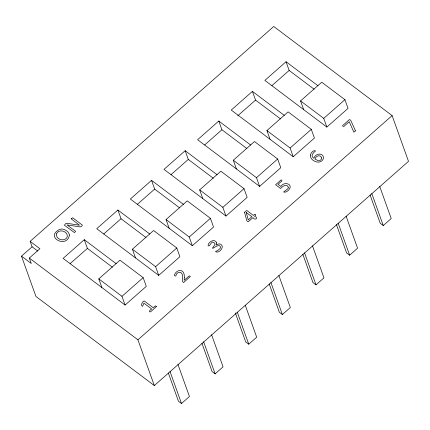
<?xml version="1.0" encoding="UTF-8"?>
<svg xmlns="http://www.w3.org/2000/svg" width="430" height="430" viewBox="0 0 430 430"><rect width="100%" height="100%" fill="white"/><g stroke="black" fill="none" stroke-linecap="round" stroke-linejoin="round"><path stroke-width="0.64" d="M30.143 241.354L273.738 26.483L392.122 115.6L408.5 161.347L154.311 385.565L35.932 296.442L21.5 256.146L32.089 246.798L30.143 241.354L39.904 248.707L29.315 258.048L31.261 263.493L21.5 256.146M116.181 263.703L84.28 239.687L63.097 258.376L125.098 305.047L146.281 286.364L143.158 277.651L119.97 260.193L98.787 278.877L101.91 287.589M149.807 234.044L117.906 210.028L96.728 228.712L158.724 275.383L179.907 256.699L176.784 247.986L153.596 230.528L132.413 249.217L135.536 257.93M183.433 204.379L151.537 180.363L130.355 199.052L192.35 245.724L213.533 227.04L210.415 218.327L187.227 200.869L166.044 219.553L169.162 228.266M217.059 174.72L185.163 150.704L163.98 169.388L225.976 216.059L247.159 197.375L244.041 188.662L220.853 171.204L199.671 189.893L202.788 198.606M250.69 145.055L218.789 121.04L197.606 139.728L259.607 186.4L280.79 167.716L277.667 159.003L254.479 141.545L233.297 160.229L236.419 168.942M284.316 115.396L252.415 91.38L231.238 110.064L293.233 156.74L314.416 138.051L311.293 129.339L288.105 111.881L266.923 130.569L270.045 139.282M317.942 85.731L286.047 61.716L264.864 80.405L326.859 127.076L348.042 108.392L344.925 99.679L321.737 82.221L300.554 100.905L303.671 109.618M70.16 263.611L87.403 248.406L84.28 239.687M103.786 233.952L121.029 218.741L117.906 210.028M137.412 204.288L154.655 189.082L151.537 180.363M171.043 174.628L188.281 159.417L185.163 150.704M204.669 144.964L221.912 129.758L218.789 121.04M237.806 115.734L255.538 100.093L252.415 91.38M271.921 85.64L289.164 70.434L286.047 61.716M125.098 305.047L121.975 296.334L143.158 277.651M158.724 275.383L155.601 266.67L176.784 247.986M192.35 245.724L189.232 237.011L210.415 218.327M225.976 216.059L222.858 207.346L244.041 188.662M259.607 186.4L256.484 177.687L277.667 159.003M293.233 156.74L290.11 148.022L311.293 129.339M326.859 127.076L323.742 118.363L344.925 99.679M154.311 385.565L137.928 339.818L392.122 115.6M168.323 372.944L178.45 401.222L181.498 403.517L189.442 396.514L177.966 364.463M201.95 343.28L212.076 371.558L215.129 373.858L223.068 366.849L211.598 334.803M235.355 312.992L245.702 341.898L248.755 344.193L256.699 337.19L245.224 305.139M269.207 283.956L279.328 312.234L282.381 314.534L290.325 307.525L278.85 275.479M302.833 254.297L312.959 282.575L316.007 284.87L323.951 277.866L312.476 245.815M336.459 224.637L346.585 252.91L349.638 255.21L357.577 248.201L346.107 216.156M370.085 194.973L380.211 223.251L383.264 225.546L391.209 218.542L379.733 186.491M289.164 70.434L314.153 89.241M300.554 100.905L323.742 118.363M255.538 100.093L280.527 118.906M266.923 130.569L290.11 148.022M221.912 129.758L246.895 148.565M233.297 160.229L256.484 177.687M188.281 159.417L213.269 178.23M199.671 189.893L222.858 207.346M154.655 189.082L179.643 207.889M166.044 219.553L189.232 237.011M121.029 218.741L146.017 237.553M132.413 249.217L155.601 266.67M87.403 248.406L112.386 267.213M98.787 278.877L121.975 296.334M32.089 246.798L37.743 251.055M29.315 258.048L137.928 339.818M371.789 193.5L383.264 225.546M338.163 223.159L349.638 255.21M304.531 252.824L316.007 284.87M270.905 282.483L282.381 314.534M237.279 312.148L248.755 344.193M203.653 341.807L215.129 373.858M170.022 371.472L181.498 403.517M288.299 187.168C289.207 189.668 279.435 193.038 286.052 191.968A9.046 7.041 -19.7 0 0 288.928 189.721C293.744 183.685 283.569 181.224 280.914 186.491L278.027 184.32L282.015 180.804L281.193 179.815L275.614 184.706L280.559 188.48C282.365 186.448 286.708 183.115 288.299 187.168M184.287 277.441L184.217 280.279L189.071 276.001L189.711 275.963L190.339 276.538L183.594 282.531C180.605 281.252 183.771 276.64 182.186 274.254C181.18 271.088 176.859 272.136 176.123 274.937C176.192 276.259 174.897 276.366 174.435 275.35C174.79 273.12 176.751 271.319 178.837 270.62A3.547 2.763 -19.7 0 1 181.068 270.577C183.965 271.4 184.502 274.856 184.287 277.441M310.256 155.16C310.197 161.938 322.339 165.55 323.553 157.536C322.667 152.053 314.91 153.709 313.884 158.331C309.659 155.88 313.798 152.354 315.55 150.925C313.336 149.586 310.734 153.252 310.256 155.16M156.429 306.493L150.505 311.917C147.995 312.056 150.516 309.363 151.736 309.036L143.916 303.15L142.583 306.359C140.239 305.843 142.421 301.183 144.184 300.93L153.22 307.729L155.402 305.864L156.429 306.493M244.53 212.232L246.782 220.638L247.777 221.697L248.443 221.59L253.007 217.564C254.716 221.181 259.311 217.655 254.485 216.258L255.748 215.15L255.511 214.436L254.619 214.301L253.361 215.408L246.798 210.469L244.53 212.232M69.413 234.984C67.365 248.927 44.639 237.349 59.179 229.652A5.418 4.219 -19.7 0 1 62.957 229.147C65.833 229.819 68.945 231.867 69.413 234.984M216.758 242.982L216.086 245.014L218.757 243.955A3.504 2.725 -19.7 0 1 221.144 244.552C224.879 247.288 218.537 254.044 215.489 251.62L217.999 250.325L220.112 248.449A2.575 2.005 -19.7 0 0 219.757 245.987C217.392 243.477 208.324 253.512 215 244.428L214.871 243.541C211.356 238.478 209.91 248.314 208.039 245.433C208.34 241.526 215.145 238.193 216.758 242.982M321.704 157.95L321.242 159.423L320.226 160.331A2.22 1.731 -19.7 0 1 318.377 160.766L314.996 159.127C315.529 155.87 320.651 154.058 321.704 157.95M71.203 218.805L79.448 225.229L66.843 223.277L65.408 223.847L64.419 225.234L74.471 232.63L75.61 231.319L67.021 224.906L80.087 226.906L81.646 226.368L82.415 225.175L72.713 217.779L71.203 218.805M56.48 233.931C55.346 239.51 65.123 242.477 67.241 236.806C68.359 231.238 58.604 228.292 56.48 233.931M355.47 130.865L353.842 132.182L349.224 121.701L343.871 126.425L342.941 126.259L342.57 125.668L349.171 119.787L349.896 119.642L350.907 120.685L355.47 130.865M246.234 212.468L248.271 219.897L251.878 216.715L246.234 212.468"/></g></svg>
